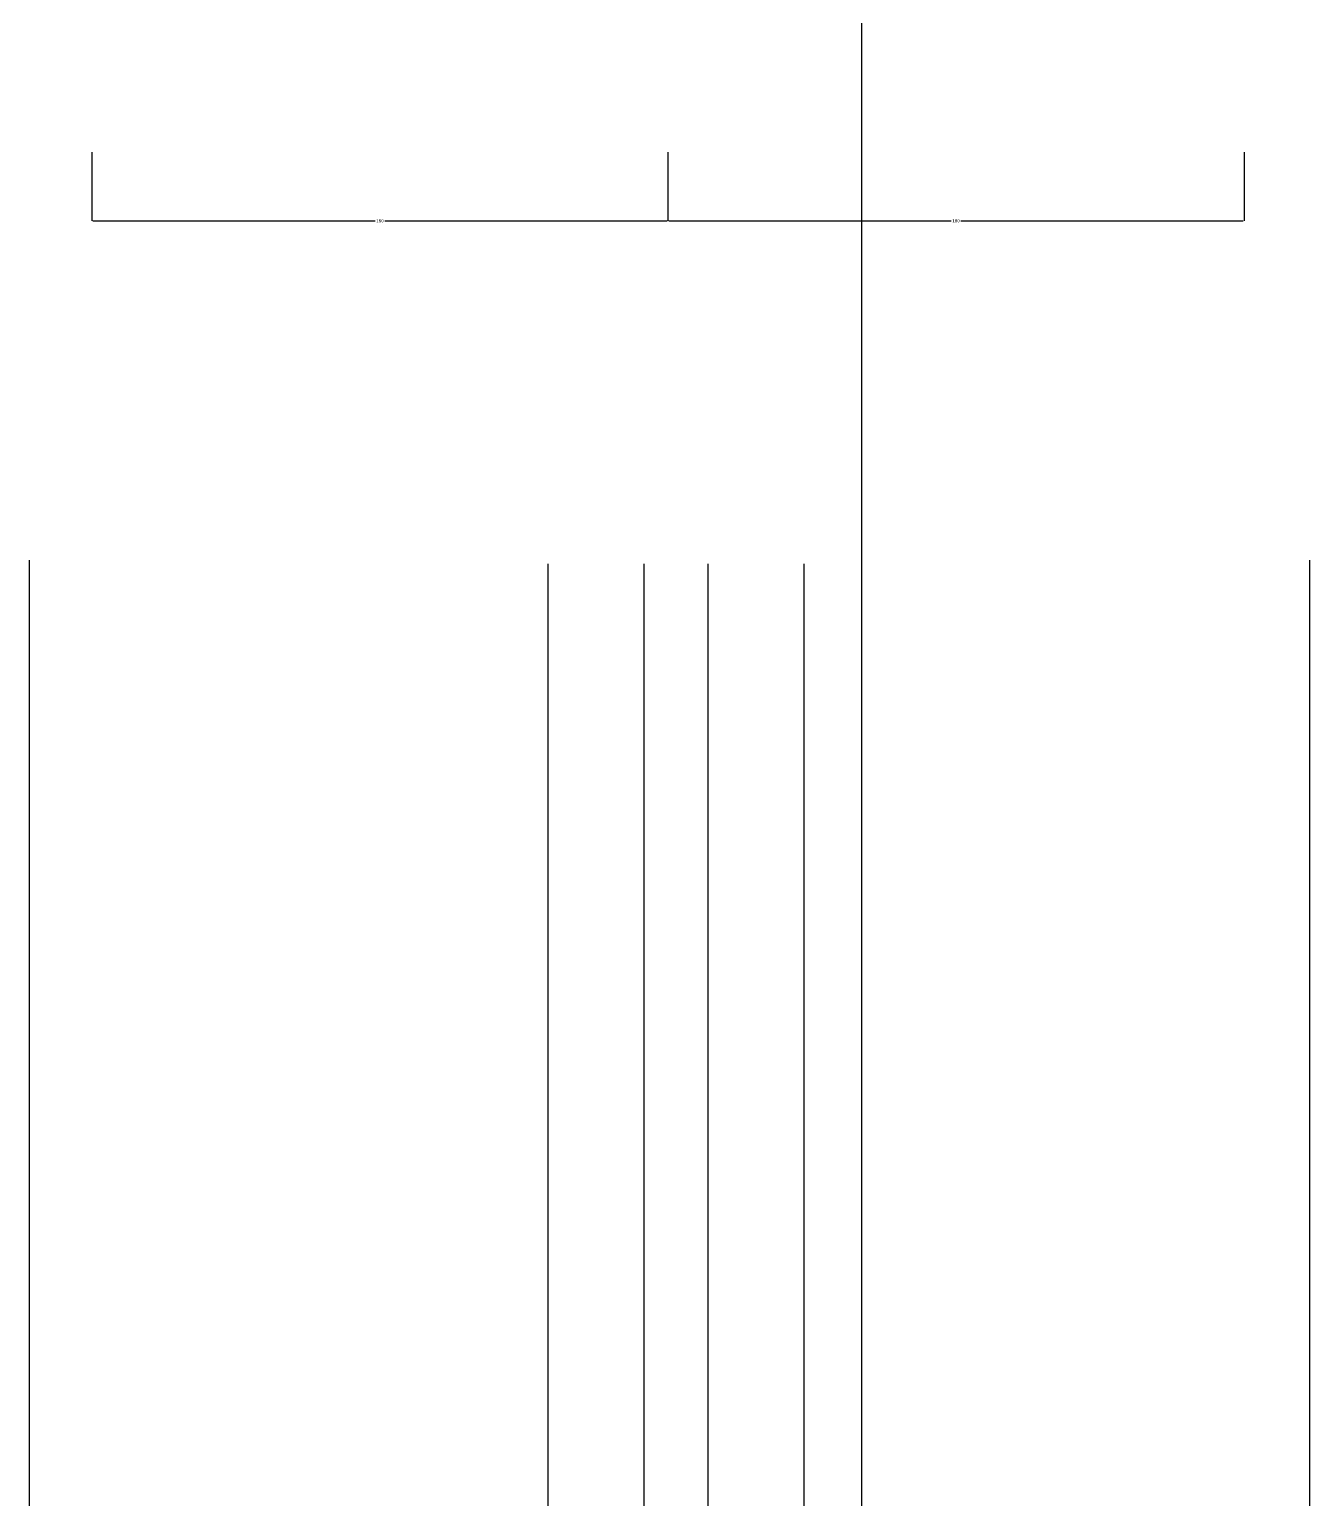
# Model space of a CAD drawing. Header units: metres. Extents: x 4322 to 6398, y -1143 to 2691.
# Drawn here: x 4719.5 to 5119.5, y 361.4 to 820.7 of the extents above; entities that cross this region are included whole.
import ezdxf

# ---------------------------------------------------------------- set-up
doc = ezdxf.new("R2010")
doc.units = ezdxf.units.M
for name, color, linetype in [('ZZ-2', 2, 'Continuous'), ('ZZ-3', 3, 'Continuous'), ('ZZ-5', 6, 'Continuous'), ('ZZ-8', 1, 'Continuous')]:
    doc.layers.add(name, color=color, linetype=linetype)
doc.dimstyles.get("Standard").update_dxf_attribs({"dimtxt": 2.5, "dimasz": 2.5, "dimexe": 1.25, "dimexo": 0.625, "dimtad": 1, "dimcen": 2.5, "dimazin": 3, "dimtfac": 1, "dimtmove": 0, "dimatfit": 3})

# ---------------------------------------------------------------- blocks, each defined once
blk = doc.blocks.new('*D5')
for p, q in [((4739.01, 782.39), (4739.01, 760.94)), ((4919.01, 782.39), (4919.01, 760.94)), ((4739.26, 760.94), (4827.51, 760.94)), ((4830.51, 760.94), (4918.76, 760.94))]:
    blk.add_line(p, q)
at = {"layer": 'Defpoints'}
for p in [(4739.01, 782.39), (4919.01, 782.39), (4739.01, 760.94)]:
    blk.add_point(p, dxfattribs=at)
at = {"layer": 'ZZ-3', "insert": (4829.01, 760.94), "char_height": 1, "attachment_point": 5}
blk.add_mtext('180', dxfattribs=at)
blk = doc.blocks.new('*D6')
for p, q in [((4919.01, 782.39), (4919.01, 760.94)), ((5099.01, 782.39), (5099.01, 760.94)), ((4919.26, 760.94), (5007.51, 760.94)), ((5010.51, 760.94), (5098.76, 760.94))]:
    blk.add_line(p, q)
at = {"layer": 'Defpoints'}
for p in [(4919.01, 782.39), (5099.01, 782.39), (4919.01, 760.94)]:
    blk.add_point(p, dxfattribs=at)
at = {"layer": 'ZZ-3', "insert": (5009.01, 760.94), "char_height": 1, "attachment_point": 5}
blk.add_mtext('180', dxfattribs=at)

msp = doc.modelspace()

# ---------------------------------------------------------------- linework, layer by layer
at = {"layer": 'ZZ-2'}
for p, q in [((4881.56, 143.71), (4881.56, 653.77)), ((4911.56, 198), (4911.56, 653.77)), ((4931.56, 198), (4931.56, 653.77)), ((4961.56, 143.71), (4961.56, 653.77))]:
    msp.add_line(p, q, dxfattribs=at)
at = {"layer": 'ZZ-5'}
for p, q in [((4719.48, -1096.84), (4719.48, 654.92)), ((5119.48, 654.92), (5119.48, 143.71))]:
    msp.add_line(p, q, dxfattribs=at)
at = {"layer": 'ZZ-8'}
msp.add_line((4979.48, 2486.89), (4979.48, -1143.27), dxfattribs=at)

# ---------------------------------------------------------------- dimensions: what is measured, and where the dimension line sits
at = {"layer": 'ZZ-3'}
for base, p1, p2, picture, middle in [((4739.01, 760.94), (4739.01, 782.39), (4919.01, 782.39), '*D5', (4829.01, 760.94)), ((4919.01, 760.94), (4919.01, 782.39), (5099.01, 782.39), '*D6', (5009.01, 760.94))]:
    dim = msp.add_linear_dim(base=base, p1=p1, p2=p2, dimstyle='Standard', dxfattribs=at)
    dim.commit()
    dim.dimension.update_dxf_attribs({"geometry": picture, "text_midpoint": middle})

doc.saveas('drawing.dxf')
